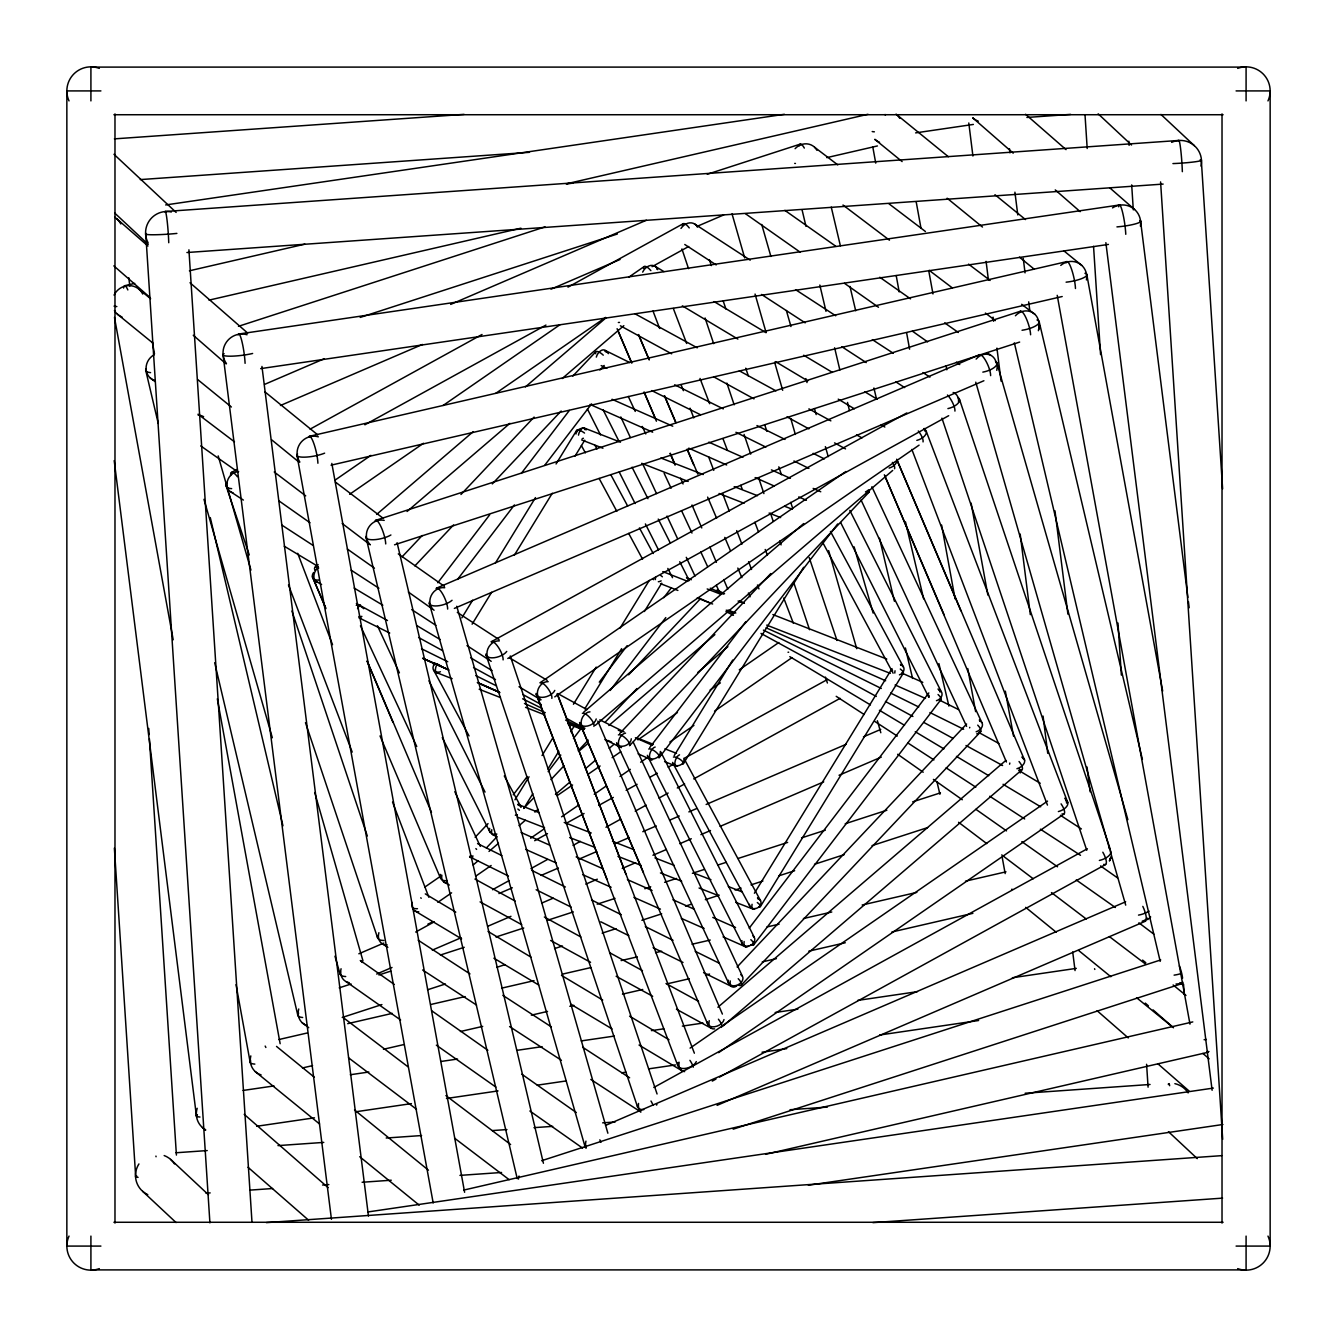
<?xml version="1.0" encoding="UTF-8"?>
<svg xmlns="http://www.w3.org/2000/svg" width="1337" height="1337" viewBox="0 0 1337 1337"><rect width="100%" height="100%" fill="white"/><g stroke="black" fill="none" stroke-linecap="round" stroke-linejoin="round"><path stroke-width="1.5" d="M90.916 1270.15L90.916 1236.09M1246.084 1270.15L1246.084 1236.09M996.8 370.366L997.318 365.954M1038.381 330.69L1039.534 325.727M1038.598 329.687L1039.517 326.345M1109.86 860.025L1110.863 857.117M1109.459 861.011L1110.612 857.886M1109.476 860.493L1111.181 856.967M461.833 617.878L472.663 600.196M495.409 563.044L535.485 497.598M556.058 463.989L576.648 430.38M472.111 624.178L491.598 592.341M514.344 555.189L552.265 493.269M575.01 456.134L584.754 440.207M514.962 799.777L529.034 776.78M542.037 755.555L552.866 737.874M573.439 704.265L596.185 667.113M620.017 628.189L649.264 580.425M524.154 807.849L532.811 793.693M547.986 768.925L558.816 751.244M570.732 731.774L575.06 724.704M584.804 708.777L621.638 648.646M644.384 611.494L661.715 583.183M674.199 755.589L732.693 660.06M683.408 763.644L803.637 567.289M754.402 893.25L891.98 668.6M760.352 906.62L903.327 673.129M437.801 582.748L489.66 514.829M521.28 473.415L569.345 410.476M457.521 579.456L514.444 504.918M544.794 465.159L591.606 403.858M513.258 794.813L527.179 776.596M599.277 682.171L627.103 645.721M663.787 597.689L671.375 587.745M548.153 771.65L560.805 755.071M573.456 738.509L581.043 728.565M610.14 690.477L665.809 617.577M649.698 747.584L745.829 621.688M659.291 757.527L837.647 523.954M749.188 928.179L928.814 692.934M753.734 944.758L940.947 699.585M402.153 556.76L422.241 535.502M460.964 494.506L534.115 417.077M572.838 376.081L595.784 351.798M414.871 565.902L453.594 524.906M492.317 483.91L561.156 411.027M599.878 370.031L604.19 365.469M475.136 837.28L488.038 823.609M628.591 674.817L700.304 598.892M486.401 847.925L496.445 837.296M523.686 808.45L533.73 797.821M550.944 779.588L563.846 765.934M578.186 750.742L588.23 740.113M605.444 721.896L636.997 688.505M619.683 733.545L770.797 573.556M869.033 492.133L629.526 745.695A7.755 2.707 43.4 0 0 625.95 738.592A7.755 2.707 43.4 0 0 618.396 734.915M737.122 966.969L966.601 724.036M741.216 985.202L980.74 731.657M1147.664 919.639L1150.672 916.965M314.947 567.306L318.122 564.598M376.666 514.411L473.164 431.684M525.391 386.928L606.079 317.755M407.083 511.486L509.932 423.328M562.142 378.572L623.844 325.676M583.784 712.069L803.704 523.552M595.232 725.406L892.681 470.44M578.804 751.277L588.297 743.138M608.87 725.506L714.877 634.64M473.164 864.989L477.911 860.928M488.991 851.435L498.484 843.296M519.057 825.664L525.374 820.233M534.867 812.094L538.042 809.386M555.44 794.462L569.679 782.262M585.506 768.691L594.998 760.569M609.237 748.352L613.984 744.291M697.83 672.411L727.896 646.64M717.902 1007.246L1005.859 760.419M723.016 1026.031L1022.053 769.694M334.835 480.284L370.917 455.349M443.099 405.479L559.952 324.741M628.691 277.244L644.167 266.548M349.609 494.322L423.511 443.266M495.676 393.396L605.661 317.404M845.87 471.493L539.981 682.839A9.977 3.326 55.4 0 1 547.552 688.003A9.977 3.326 55.4 0 1 551.847 698.382M554.755 696.878L919.071 445.154M424.815 887.099L440.274 876.42M557.128 795.665L572.604 784.986M588.063 774.307L600.096 765.984M612.129 757.678L620.719 751.745M637.899 739.862L677.424 712.554M710.081 689.992L720.392 682.873M739.294 669.804L778.819 642.495M437.867 902.325L451.605 892.832M475.671 876.203L491.13 865.507M530.655 838.199L544.41 828.706M561.59 816.823L578.787 804.958M594.246 794.262L606.279 785.955M620.017 776.463L630.329 769.327M640.64 762.207L647.526 757.461M669.854 742.018L693.92 725.406M714.543 711.15L791.872 657.72M690.093 1048.108L1047.539 801.114M718.621 1052.637L1064.035 813.966M231.418 472.479L236.9 469.454M310.067 429.16L482.022 334.484M568.008 287.137L683.24 223.68M364.884 424.798L545.981 325.075M652.088 266.665L688.672 246.509M491.414 641.676L906.804 412.949M507.793 658.489L948.685 415.707M534.683 840.706L547.485 833.653M565.768 823.575L584.068 813.498M598.709 805.442L613.332 797.387M626.151 790.334L637.114 784.301M649.916 777.248L657.236 773.221M668.216 767.171L673.698 764.146M684.678 758.112L827.369 679.53M415.707 932.039L434.007 921.962M492.534 889.723L508.996 880.665M530.956 868.582L547.418 859.507M573.021 845.402L580.342 841.374M605.962 827.269L620.585 819.213M635.225 811.158L646.206 805.108M659.007 798.072L668.149 793.025M677.291 787.994L684.611 783.967M693.753 778.919L840.104 698.349M653.826 1087.466L1087.365 848.744M712.287 1081.098L715.947 1079.076M719.607 1077.054L1105.582 864.521M264.559 384.404L324.039 358.834M450.669 304.401L646.373 220.254M280.452 405.495L422.442 344.461M550.978 289.193L620.05 259.495M696.794 226.505L723.668 214.956M436.547 588.146L979.52 354.706M454.363 608.402L983.898 380.744M358.851 953.782L383.803 943.053M427.924 924.084L433.689 921.611M498.918 893.567L512.338 887.785M541.117 875.417L558.398 867.997M579.506 858.922L596.77 851.502M615.956 843.246L629.376 837.48M642.813 831.698L656.25 825.932M669.67 820.149L679.263 816.021M688.856 811.91L696.544 808.601M706.137 804.473L846.187 744.258M863.451 736.837L880.732 729.417M376.666 974.055L392.008 967.453M432.302 950.122L461.081 937.755M487.938 926.207L510.968 916.313M541.669 903.11L553.184 898.163M585.79 884.141L597.305 879.194M622.24 868.465L635.677 862.683M652.941 855.262L666.378 849.496M679.814 843.714L691.313 838.767M700.906 834.639L710.499 830.528M720.091 826.4L823.709 781.861M839.051 775.259L881.267 757.11M605.611 1125.37L1125.654 901.79M717.083 1105.365L1145.341 921.243M976.745 733.896L978.751 733.161M238.471 326.312L545.078 226.872M707.29 174.261L800.261 144.112M360.205 317.421L617.36 234.008M375.68 520.344L1020.566 311.187M394.549 544.794L1019.646 342.071M339.214 987.842L351.113 983.982M378.889 974.974L390.805 971.113M440.408 955.019L464.223 947.298M495.96 937.003L523.753 927.995M547.552 920.274L573.356 911.901M597.171 904.18L615.02 898.397M644.785 888.737L650.735 886.815M664.623 882.303L676.539 878.442M692.399 873.295L704.315 869.434M718.203 864.922L726.141 862.348M738.041 858.488L787.643 842.41M801.548 837.898L825.347 830.177M845.201 823.742L886.866 810.222M912.653 801.866L940.446 792.858M342.239 1017.457L381.914 1004.572M427.556 989.781L445.422 983.982M496.996 967.253L504.935 964.679M554.554 948.585L562.493 946.011M602.168 933.142L616.056 928.647M641.86 920.274L661.698 913.839M685.513 906.118L691.463 904.18M705.351 899.684L719.239 895.172M735.116 890.024L741.066 888.102M750.993 884.877L762.892 881.016M778.769 875.869L794.646 870.721M814.484 864.287L844.249 854.627M872.025 845.619L927.594 827.603M541.652 1160.717L1160.733 959.933M733.177 1129.18L1181.607 983.731M124.608 285.734L134.736 283.394M189.419 270.793L304.886 244.153M566.169 183.888L867.98 114.28M208.99 300.14L520.929 228.192M826.784 157.632L877.423 145.95M309.415 436.297L1066.976 261.567M331.058 465.176L1062.196 296.53M278.815 1039.551L307.176 1033M347.687 1023.657L392.242 1013.379M430.731 1004.505L465.159 996.566M501.626 988.16L534.031 980.673M562.392 974.138L590.753 967.604M621.137 960.584L637.331 956.857M655.565 952.646L661.648 951.242M692.031 944.24L710.265 940.028M766.97 926.959L779.12 924.151M803.437 918.536L831.781 912.001M862.164 904.999L916.864 892.381M965.481 881.167L1005.992 871.824M302.446 1067.962L312.574 1065.622M383.452 1049.278L403.707 1044.598M460.429 1031.512L482.707 1026.381M531.324 1015.167L547.535 1011.424M569.813 1006.293L573.857 1005.357M622.474 994.143L642.729 989.48M667.029 983.865L689.307 978.734M705.518 974.991L709.563 974.055M762.24 961.905L776.413 958.629M808.818 951.159L845.285 942.752M891.863 932.006L972.885 913.321M463.672 1190.097L1192.788 1021.919M765.583 1154.316L1208.33 1052.202M165.654 204.945L784.384 114.297M567.072 183.954L573.255 183.052M915.628 132.881L973.369 124.425M238.788 334.016L1119.453 204.979M260.665 368.628L1108.423 244.42M243.05 1090.457L273.985 1085.928M350.294 1074.747L368.862 1072.023M441.043 1061.461L457.555 1059.038M517.369 1050.28L542.12 1046.654M581.294 1040.905L614.301 1036.075M651.42 1030.626L663.804 1028.822M682.355 1026.097L702.978 1023.072M775.176 1012.493L797.855 1009.168M857.669 1000.41L917.483 991.653M1012.36 977.748L1076.302 968.372M256.721 1126.272L314.479 1117.816M355.726 1111.782L411.412 1103.61M446.474 1098.479L498.032 1090.925M537.223 1085.176L566.103 1080.948M621.789 1072.792L625.917 1072.19M648.595 1068.865L675.419 1064.937M762.04 1052.236L786.791 1048.609M879.596 1035.022L978.6 1020.515M367.742 1211.974L1213.361 1088.084M808.35 1185.234L1222.92 1124.501M114.414 138.864L464.073 114.364M140.268 179.593L529.469 152.318M1026.9 117.455L1070.619 114.38M165.253 211.497L1178.85 140.452M186.913 252.526L1163.123 184.088M175.999 1152.761L207.218 1150.572M277.979 1145.608L323.771 1142.4M386.209 1138.021L421.59 1135.548M492.35 1130.584L506.924 1129.564M533.981 1127.659L552.716 1126.356M602.669 1122.846L615.154 1121.977M789.983 1109.727L827.436 1107.086M1025.161 1093.231L1150.054 1084.474M206.015 1193.206L210.176 1192.905M249.718 1190.131L272.614 1188.526M322.568 1185.033L328.818 1184.582M362.11 1182.259L391.256 1180.22M459.945 1175.39L501.559 1172.482M266.381 1222.62L1221.7 1155.653M872.927 1222.636L1222.586 1198.136M1206.943 1051.584L1208.966 1051.567M90.916 67.101L1246.084 67.101M100.91 90.916L66.85 90.916L66.85 1246.084L100.91 1246.084M1236.09 90.916L1270.15 90.916L1270.15 1246.084L1236.09 1246.084M113.896 114.731L1223.104 114.731M113.896 1222.269L1223.104 1222.269M90.916 1269.899L1246.084 1269.899M734.214 486.635L757.461 495.693M784.585 506.255L792.34 509.28M581.612 439.923L602.937 448.229M641.676 463.321L688.187 481.437M662.768 571.601L687.87 581.411M707.189 588.948L720.71 594.23M738.091 601.015L743.873 603.271M772.853 614.569L886.782 659.057M660.495 583.651L677.876 590.436M697.195 597.973L712.638 604.006M728.097 610.04L735.818 613.048M766.703 625.114L890.292 673.363M637.883 738.275L653.325 744.308M664.907 748.82L676.505 753.349M436.698 672.678L452.157 678.695M479.181 689.257L500.422 697.546M525.541 707.34L544.844 714.894M568.024 723.935L583.467 729.969M664.573 761.622L676.154 766.151M517.87 804.356L539.112 812.645M564.214 822.456L591.238 833.001M612.48 841.291L633.721 849.58M654.963 857.886L674.283 865.423M693.585 872.961L710.966 879.746M728.347 886.531L741.868 891.796M517.519 817.158L544.56 827.703M569.662 837.514L594.764 847.307M617.945 856.348L641.108 865.407M660.428 872.944L681.669 881.233M699.05 888.019L718.353 895.556M735.734 902.341L753.115 909.127M583.885 427.873L620.452 442.179M660.879 457.989L703.212 474.551M719.055 493.487L744.074 503.28M769.093 513.074L780.641 517.586M612.012 399.278L672.745 426.185M708.794 442.163L742.954 457.287M771.416 469.905L790.384 478.312M813.163 488.406L820.751 491.765M590.052 404.442L652.673 432.185M688.722 448.162L726.676 464.975M755.138 477.576L774.106 485.983M798.774 496.913L806.378 500.289M687.485 578.085L691.279 579.773M710.248 588.18L723.534 594.063M740.614 601.633L744.408 603.321M901.907 673.096L922.781 682.338M699.669 598.374L711.05 603.422M726.242 610.157L733.829 613.516M766.084 627.805L885.629 680.767M895.121 684.979L925.488 698.432M618.296 730.203L622.106 731.891M635.409 737.773L652.506 745.344M423.628 658.79L448.213 669.653M478.479 683.023L499.286 692.215M422.876 658.372L447.644 669.336M478.128 682.823L499.085 692.098M521.146 832.516L549.607 845.118M576.163 856.9L602.736 868.666M627.404 879.596L652.072 890.526M672.946 899.768L693.819 909.026M712.788 917.433L735.567 927.51M493.47 835.14L497.28 836.828M525.742 849.446L556.092 862.9M582.665 874.665L611.126 887.267M633.905 897.361L660.461 909.127M681.335 918.385L704.114 928.463M723.083 936.869L745.862 946.964M524.455 703.463L545.295 712.705M568.041 722.782L583.199 729.501M607.834 740.431L611.627 742.102M638.15 753.867L651.42 759.75M422.626 658.289L449.031 670.004M477.309 682.538L499.938 692.583M605.394 350.511L629.71 362.544M674.633 384.789L723.284 408.871M756.959 425.55L785.036 439.438M813.113 453.343L824.344 458.892M601.182 365.586L606.797 368.36M651.721 390.588L700.371 414.671M735.918 432.286L765.867 447.11M793.927 460.998L808.902 468.401M717.083 590.018L724.57 593.728M739.545 601.132L743.272 602.987M939.777 700.254L958.479 709.529M725.974 611.577L733.461 615.287M763.41 630.111L881.3 688.471M890.659 693.101L918.72 706.989M929.95 712.554L963.643 729.233M599.795 719.858L624.128 731.907M359.803 618.212L389.735 633.036M421.556 648.779L447.761 661.748M475.822 675.653L496.411 685.831M522.617 698.8L541.318 708.075M565.651 720.108L584.369 729.384M604.942 739.562L619.917 746.982M477.56 843.58L501.86 855.596M531.758 870.387L565.384 887.016M591.539 899.968L621.287 914.692M645.32 926.591L673.029 940.312M695.207 951.309L719.222 963.208M469.621 856.8L508.428 876.019M536.137 889.757L571.25 907.154M600.814 921.795L628.841 935.666M653.141 947.666L683.023 962.456M703.58 972.634L731.606 986.489M635.008 313.794L697.245 347.821M739.344 370.834L775.945 390.855M808.902 408.871L830.862 420.871M856.499 434.893L861.981 437.901M620.385 325.793L671.642 353.82M713.741 376.833L754.018 398.861M786.958 416.877L808.918 428.876M834.555 442.898L845.536 448.898M978.784 732.492L998.923 743.506M760.987 633.42L876.303 696.46M885.462 701.474L912.92 716.482M923.9 722.481L953.181 738.492M965.999 745.511L1002.6 765.516M557.713 693.569L586.993 709.596M316.117 581.478L321.599 584.486M356.377 603.505L387.496 620.518M418.615 637.532L442.413 650.534M473.532 667.547L495.492 679.564M522.951 694.572L541.268 704.582M566.888 718.587L583.367 727.595M474.953 879.077L515.146 901.038M544.36 917.015L580.91 936.986M609.906 952.846L642.479 970.662M665.993 983.514L698.566 1001.329M443.901 882.086L449.332 885.061M480.083 901.89L521.697 924.636M550.643 940.479L590.57 962.306M616.156 976.294L652.69 996.266M676.438 1009.234L711.15 1028.203M654.963 266.213L663.921 271.578M714.092 301.61L766.068 332.712M803.687 355.224L832.366 372.388M864.621 391.691L877.172 399.211M682.321 305.839L737.874 339.08M775.51 361.608L807.765 380.911M838.232 399.145L854.36 408.804M881.233 424.882L884.827 427.038M1018.694 770.396L1040.203 783.265M789.816 656.651L870.454 704.917M879.412 710.265L904.497 725.289M915.243 731.723L943.922 748.887M956.456 756.391L988.712 775.694M1003.051 784.284L1040.687 806.796M509.564 657.837L547.184 680.349M284.263 546.231L318.306 566.604M354.138 588.063L382.817 605.21M416.86 625.599L440.157 639.537M470.624 657.771L492.133 670.639M519.007 686.733L540.516 699.602M425.3 893.885L455.767 912.118M488.022 931.421L531.023 957.158M561.49 975.392L602.703 1000.059M629.577 1016.153L669.001 1039.751M415.038 910.982L461.633 938.875M493.888 958.178L538.677 984.985M570.932 1004.288L612.145 1028.955M639.036 1045.049L682.037 1070.787M694.371 223.814L750.207 260.147M795.582 289.678L835.709 315.783M872.359 339.631L893.3 353.269M922.965 372.572L929.934 377.118M684.778 244.487L716.181 264.927M761.555 294.458L805.175 322.852M841.809 346.701L866.242 362.594M895.907 381.897L904.631 387.58M1060.442 815.319L1081.382 828.94M836.21 696.326L864.12 714.493M874.599 721.312L897.277 736.069M907.756 742.887L933.928 759.917M946.145 767.873L975.809 787.175M989.764 796.25L1024.66 818.963M1040.37 829.191L1080.497 855.312M457.321 612.413L499.069 639.554M231.201 492.15L243.367 500.071M281.622 524.956L312.925 545.312M351.18 570.197L378.889 588.23M411.712 609.605L435.912 625.348M466.997 645.604L489.459 660.244M418.163 940.195L469.989 973.938M502.812 995.33L551.379 1026.916M582.681 1047.272L629.627 1077.806M382.633 943.989L387.847 947.381M422.626 969.993L476.54 1005.056M509.581 1026.549L561.423 1060.308M590.804 1079.444L640.908 1112.066M879.779 277.244L910.53 298.853M944.674 322.869L958.345 332.478M987.374 352.884L990.801 355.291M745.461 213.703L800.111 252.125M844.516 283.344L878.476 307.259M1100.568 865.941L1117.565 877.908M897.679 754.269L923.198 772.218M933.393 779.404L962.306 799.76M975.91 809.336L1006.527 830.879M1021.836 841.658L1057.55 866.794M1076.252 879.963L1115.359 907.505M398.292 553.902L444.402 586.325M200.767 445.94L238.337 472.345M279.333 501.158L310.067 522.784M360.305 960.501L394.331 984.45M431.734 1010.789L487.855 1050.297M521.865 1074.229L576.297 1112.551M346.199 981.709L400.632 1020.014M436.347 1045.166L495.86 1087.065M529.87 1110.997L582.598 1148.115M784.852 210.36L835.658 246.158M912.352 331.141L927.594 341.871M956.373 362.177L959.765 364.55M347.353 549.056L374.444 568.158M408.32 592.024L432.018 608.736M968.556 264.141L990.132 280.452M1021.635 304.301L1034.922 314.345M842.995 205.029L889.439 240.175M1138.89 922.831L1153.814 934.128M958.579 822.288L986.773 843.63M1001.714 854.928L1033.234 878.777M1051.467 892.581L1086.229 918.987M335.37 482.039L383.401 518.472M150.011 377.769L154.975 381.546M198.043 414.203L234.476 441.845M274.235 471.994L305.705 495.86M342.155 523.486L370.299 544.844M445.889 1095.571L510.6 1144.522M302.078 1022.655L308.73 1027.668M348.539 1057.801L416.526 1109.275M814.617 147.271L837.764 164.869M889.038 203.842L925.421 231.502M929.182 270.325L952.345 287.923M985.419 313.075L995.346 320.613M1109.376 936.585L1145.759 964.228M343.308 1017.641L407.818 1066.675M454.58 1138.188L509.146 1179.669M896.926 114.832L948.351 156.73M994.962 194.701L1025.496 219.569M1064.051 250.988L1081.733 265.394M902.124 161.576L874.816 139.315A16.495 15.726 -50.8 0 0 879.562 142.257M947.131 198.227L982.478 227.039M1019.446 257.155L1033.902 268.938M1142.6 960.1L1145.809 962.724M1173.134 984.985L1185.986 995.447M1025.663 907.338L1056.197 932.223M1078.708 950.54L1110.846 976.729M1136.55 997.686L1173.518 1027.785M139.382 289.577L150.63 298.736M264.726 391.691L317.755 434.893M117.255 314.061L152.619 342.857M197.609 379.507L231.368 407M271.545 439.739L298.853 462M314.345 1077.238L277.377 1047.122A16.495 15.726 -50.8 0 0 276.525 1046.403M354.522 1109.961L428.442 1170.193M255.267 1071.606L319.543 1123.966M359.72 1156.706L419.183 1205.138M328.15 1187.657L244.203 1114.339M202.439 1127.526L205.58 1130.266M248.013 1167.285L308.613 1220.213M1025.529 114.263L1066.04 149.627M1109.643 187.715L1134.561 209.474M1013.212 153.17L972.701 117.806A18.718 18.317 -48.9 0 0 978.283 121.166M1055.261 189.904L1080.179 211.664M1145.291 1003.101L1148.399 1005.825M1153.079 1009.903L1171.764 1026.231M1202.916 1053.439L1209.149 1058.871M1097.125 1010.722L1128.278 1037.93M1157.875 1063.784L1189.028 1090.975M116.82 218.817L147.972 246.025M190.021 282.742L247.663 333.063M113.829 265.879L149.66 297.165M193.263 335.253L225.986 363.814M1160.917 114.43L1194.275 145.616M1098.162 113.829L1131.52 145.014M1168.454 1131.67L1197.267 1158.611M113.963 154.29L176.133 212.416M114.882 213.218L148.24 244.404M170.601 1159.38L208.522 1194.827M142.725 1191.384L176.083 1222.57M1109.125 847.775L1110.011 849.179M830.478 531.457L903.478 667.079M822.84 542.688L891.913 671.04M594.982 445.338L596.97 449.015M610.825 474.752L627.638 506.004M639.437 527.931L653.208 553.501M581.411 445.555L585.355 452.859M599.126 478.445L616.842 511.352M628.708 533.43L642.562 559.167M684.527 759.433L760.502 900.586M672.979 763.394L749.94 906.369M504.283 775.945L521.046 807.113M433.522 669.921L469.036 735.918M849.814 510.383L941.465 692.081M840.655 522.55L928.63 696.928M603.071 409.74L618.964 441.243M632.05 467.198L647.96 498.701M658.239 519.09L670.389 543.19M679.748 561.724L689.09 580.258M587.428 409.005L600.514 434.96M619.215 472.028L635.108 503.548M645.387 523.937L658.489 549.891M667.832 568.426L672.511 577.684M660.745 751.895L754.252 937.254M647.91 756.742L742.353 943.955M428.943 680.851L485.047 792.072M442.28 737.606L489.977 832.132M981.826 722.515L871.874 486.752M861.028 499.954L966.618 726.375M628.273 396.437L635.259 411.428M642.261 426.436L645.771 433.94M664.138 473.298L671.107 488.239M681.536 510.65L691.981 533.062M700.688 551.746L707.657 566.687M716.348 585.355L719.841 592.826M620.803 416.943L630.362 437.483M642.562 463.638L656.517 493.57M667.013 516.065L677.508 538.56M686.265 557.312L695.006 576.063M742.319 976.077L633.237 742.185M617.159 744.174L728.849 983.698M377.418 625.733L399.412 672.879M454.814 791.688L480.317 846.388M360.455 625.8L416.743 746.497M896.977 460.078L1024.61 760.218M884.342 474.785L944.056 614.702M1006.41 762.006L884.944 476.139M638.635 334.918L649.18 359.703M664.589 395.902L675.937 422.576M687.302 449.265L697.864 474.1M707.641 497.113L716.615 518.221M724.771 537.39L730.47 550.811M737.807 568.075L741.885 577.668M748.402 593.01L750.04 596.837M617.092 328.685L631.816 363.179M644.083 391.925L655.748 419.233M670.255 453.26L675.168 464.758M680.633 478.245L683.073 483.977M692.014 505.002L701.775 527.948M709.897 547.067L716.398 562.359M723.718 579.556L727.779 589.116M722.381 1014.064L597.84 721.111M579.64 722.899L643.431 872.392M707.423 1023.507L580.308 724.336M367.224 661.213L431.483 812.344M312.39 576.782L325.476 607.449M380.026 735.935L440.174 877.39M896.826 459.61L960.818 610.725M638.484 334.534L649.113 359.737M664.405 395.752L675.787 422.659M687.084 449.299L693.569 464.607M617.694 330.022L631.415 362.327M644.317 392.71L656.417 421.205M670.138 453.51L674.968 464.908M367.04 661.08L392.944 722.298M313.059 578.219L325.961 608.602M536.221 694.254L606.881 879.044M926.257 431.366L1067.795 802.568M911.851 449.433L1047.456 805.075M673.33 308.479L686.666 343.475M700.02 378.455L709.646 403.707M722.983 438.686L727.428 450.352M740.765 485.331L742.252 489.225M754.853 522.266L758.547 531.976M765.215 549.474L767.438 555.306M783.749 598.057L793.376 623.326M652.991 311.003L659.659 328.484M681.151 384.839L683.374 390.671M690.042 408.169L693.753 417.879M708.577 456.753L713.757 470.357M722.648 493.671L729.317 511.169M736.72 530.605L741.918 544.209M748.586 561.69L751.544 569.462M757.477 585.021L758.965 588.898M557.262 694.204L694.371 1053.205M536.973 695.641L677.742 1065.439M297.7 553.301L332.529 644.651M392.543 802.066L428.859 897.294M288.474 584.971L352.199 752.096M557.278 693.669L625.933 874.248M1110.211 849.129L959.448 399.278M941.933 418.147L1086.747 850.248M709.362 259.662L711.351 265.595M723.25 301.109L725.907 308.997M745.745 368.193L748.386 376.081M764.914 425.4L766.903 431.333M778.803 466.847L781.443 474.735M790.702 502.361L792.691 508.277M809.219 557.596L836.995 640.473M681.92 248.933L688.538 268.653M705.067 317.989L713.657 343.642M726.877 383.101L734.163 404.81M744.074 434.391L750.692 454.129M758.631 477.81L763.912 493.587M770.53 513.324L773.17 521.213M779.789 540.95L781.109 544.894M793.677 582.38L809.553 629.727M825.414 677.09L827.402 683.006M510.266 655.966L657.069 1093.984M486.116 655.097L637.548 1106.919M291.917 611.076L367.307 835.993M226.12 485.899L249.267 554.955M305.471 722.665L377.552 937.722M996.867 362.812L1127.86 819.631M975.759 382.181L1125.704 905.132M761.722 224.449L770.897 256.47M786.373 310.518L790.969 326.529M805.877 378.572L807.013 382.566M814.467 408.587L816.188 414.587M825.364 446.625L828.238 456.619M854.126 546.866L873.128 613.065M732.024 213.82L744.692 257.941M755.054 294.056L765.984 332.161M774.624 362.243L782.68 390.32M790.735 418.397L795.348 434.441M828.639 550.61L856.733 648.679M877.373 720.743L880.816 732.743M456.769 606.263L607.867 1133.208M429.327 603.605L585.021 1146.578M218.198 455.917L250.938 570.114M314.713 792.523L362.962 960.818M203.976 499.336L272.33 737.757M334.952 956.156L340.133 974.188M1039.1 321.381L1142.4 759.416M1014.348 342.857L1160.198 961.37M831.263 207.135L840.371 245.741M849.948 286.385L855.697 310.769M873.913 387.981L876.303 398.142M905.483 521.915L923.633 598.826M938.908 663.587L948.919 706.086M802.15 210.16L805.977 226.354M819.815 285.048L826.015 311.354M834.622 347.787L839.87 370.048M847.508 402.437L849.413 410.526M879.529 538.243L894.386 601.232M905.4 647.977L912.586 678.444M937.036 782.078L939.911 794.278M397.089 542.705L543.424 1163.257M366.121 537.808L517.235 1178.632M210.277 517.586L282.959 825.831M145.817 370.733L158.251 423.461M214.689 662.751L297.9 1015.619M1086.764 274.319L1162.672 691.079M1057.216 295.327L1189.98 1024.142M916.163 201.67L921.009 228.326M928.864 271.378L932.975 293.939M946.061 365.686L946.813 369.797M941.616 525.057L955.069 598.859M967.787 668.567L975.642 711.618M1002.182 857.201L1005.173 873.596M331.827 463.404L464.607 1192.286M433.188 1202.982L297.048 455.7M152.251 341.603L154.49 353.921M217.329 698.816L280.152 1043.729M114.481 317.454L173.192 639.771M236.031 984.667L250.236 1062.681M971.113 503.063L987.859 595.065M1005.34 691.162L1013.53 736.135M1019.479 768.859L1020.231 772.936M872.76 146.752L875.735 163.114M896.208 275.572L899.183 291.917M906.62 332.813L909.595 349.174M1140.545 220.839L1187.874 597.422M1188.409 601.55L1189.178 607.767M1105.866 242.682L1212.124 1090.273M1009.468 148.725L1009.987 152.869M1014.917 192.177L1017.791 214.939M1023.24 258.392L1025.061 272.865M1028.705 301.844L1029.741 310.117M1054.977 510.818L1067.912 614.151M1087.031 767.003L1090.123 791.788M968.79 122.971L972.918 156.028M986.088 261.367L988.411 279.951M993.073 317.136L993.592 321.264M996.934 348.121L1001.079 381.162M1020.181 534.015L1030.326 614.686M1043.061 716.08L1047.74 753.316M1072.709 951.961L1075.048 970.578M261.952 366.438L368.46 1216.035M223.112 355.191L331.442 1219.294M128.787 277.762L129.823 286.034M114.197 460.63L196.455 1116.161M1201.294 160.039L1222.62 488.891M1160.583 181.916L1222.687 1139.325M1128.846 141.187L1129.113 145.349M1131.687 184.907L1133.308 209.876M1183.529 984.116L1184.198 994.527M1085.042 115.216L1087.198 148.507M1093.549 246.326L1100.568 354.556M1117.983 623.042L1121.359 675.085M1146.594 1064.285L1148.082 1087.182M188.918 249.818L251.958 1221.784M145.783 234.242L209.909 1222.87M148.741 728.414L149.142 734.648M149.41 738.809L176.417 1155.084M114.38 848.109L135.706 1176.961M1246.084 66.85L1246.084 100.91M90.916 66.85L90.916 100.91M1222.018 113.896L1222.018 1223.104M114.982 113.896L114.982 1223.104M99.322 1268.629A24.066 24.066 0 0 1 69.023 1236.09M69.023 100.91A24.066 24.066 0 0 1 99.322 68.371M1267.977 1236.09A24.066 24.066 0 0 1 1237.678 1268.629M1237.678 68.371A24.066 24.066 0 0 1 1267.977 100.91M138.079 1177.345A21.225 1.588 -3.7 0 1 136.825 1176.109M1200.175 159.788A21.225 1.588 -3.7 0 1 1195.311 161.76A21.225 1.588 -3.7 0 1 1172.933 163.582M176.885 233.407A21.225 1.588 -3.7 0 1 153.454 234.76A21.225 1.588 -3.7 0 1 146.418 233.524M148.106 242.816A21.225 21.108 -46.9 0 1 171.337 211.981M1171.647 142.357A21.225 21.108 -46.9 0 1 1200.994 166.122M164.969 211.998A21.225 1.471 86 0 1 167.025 219.903A21.225 1.471 86 0 1 168.746 242.716M1178.499 141.338A21.225 1.471 86 0 1 1180.554 148.257A21.225 1.471 86 0 1 1182.343 171.671M164.167 1155.552A21.225 21.108 -46.9 0 1 174.529 1163.942M147.772 1194.643A21.225 21.108 -46.9 0 1 138.931 1163.942M1168.354 1084.541A21.225 1.471 86 0 1 1168.505 1083.672M1169.123 1083.622A21.225 1.471 86 0 1 1169.658 1085.711M155.928 1156.087A21.225 1.471 86 0 1 156.061 1156.756M1174.872 1083.655A21.225 21.108 -46.9 0 1 1188.125 1092.897M199.965 1117.047A18.718 2.858 -7.1 0 1 197.425 1114.64M1139.993 220.505A18.718 2.858 -7.1 0 1 1135.297 223.914A18.718 2.858 -7.1 0 1 1116.947 226.889M252.626 353.469A18.718 2.858 -7.1 0 1 230.365 356.194A18.718 2.858 -7.1 0 1 224.098 353.653M114.748 217.229A18.718 18.317 -48.9 0 1 120.831 223.947M226.454 363.631A18.718 18.317 -48.9 0 1 247.061 334.735M1112.501 207.887A18.718 18.317 -48.9 0 1 1140.411 226.137M238.187 334.868A18.718 2.49 81.7 0 1 241.98 341.67A18.718 2.49 81.7 0 1 245.089 363.33M1118.685 206.8A18.718 2.49 81.7 0 1 1122.395 211.597A18.718 2.49 81.7 0 1 1125.771 234.293M205.631 1129.782A18.718 18.317 -48.9 0 1 197.191 1108.289M1094.552 968.707A18.718 2.49 81.7 0 1 1094.819 969.442M254.832 1064.102A16.495 3.844 -10.3 0 1 250.738 1060.943M116.837 306.557A16.495 3.844 -10.3 0 1 114.063 306.14M1012.376 889.372A16.495 3.844 -10.3 0 1 1011.591 889.306M874.381 131.811A16.495 3.844 -10.3 0 1 872.209 131.544M1206.375 1039.451A16.495 3.844 -10.3 0 1 1204.102 1039.718M1084.942 273.316A16.495 3.844 -10.3 0 1 1083.321 277.912A16.495 3.844 -10.3 0 1 1066.107 282.174M324.624 453.159A16.495 3.844 -10.3 0 1 304.836 457.154A16.495 3.844 -10.3 0 1 297.549 453.945M114.046 295.093A16.495 15.726 -50.8 0 1 142.741 294.056M122.018 316.986A16.495 15.726 -50.8 0 1 114.43 310.568M299.856 462.084A16.495 15.726 -50.8 0 1 318.356 436.831M885.061 114.464A16.495 3.142 77 0 1 885.412 115.216M123.606 288.04A16.495 3.142 77 0 1 127.851 289.945M1060.742 265.394A16.495 15.726 -50.8 0 1 1086.429 279.951M896.074 114.113A16.495 15.726 -50.8 0 1 899.751 118.324M308.713 437.149A16.495 3.142 77 0 1 313.861 443.566A16.495 3.142 77 0 1 317.905 463.237M1066.141 262.821A16.495 3.142 77 0 1 1071.238 268.353A16.495 3.142 77 0 1 1075.466 288.508M261.099 1074.898A16.495 15.726 -50.8 0 1 250.821 1055.912M265.177 1046.069A16.495 3.142 77 0 1 265.862 1047.489M302.647 1017.49A14.54 4.596 -13.3 0 1 298.652 1013.145M150.58 372.622A14.54 4.596 -13.3 0 1 146.251 368.644M795.448 163.465A14.54 4.596 -13.3 0 1 794.713 163.398M1181.123 973.57A14.54 4.596 -13.3 0 1 1174.103 975.141M1036.994 319.961A14.54 4.596 -13.3 0 1 1036.71 325.242A14.54 4.596 -13.3 0 1 1022.036 330.256M390.905 534.984A14.54 4.596 -13.3 0 1 373.808 539.713A14.54 4.596 -13.3 0 1 366.305 536.104M154.908 380.644A14.54 13.353 -52.8 0 1 146.067 368.611A14.54 13.353 -52.8 0 1 154.273 354.706M369.647 544.159A14.54 13.353 -52.8 0 1 368.644 527.396A14.54 13.353 -52.8 0 1 384.204 520.377M799.292 145.8A14.54 3.476 72 0 1 804.322 148.073M1015.401 315.766A14.54 13.353 -52.8 0 1 1031.362 311.972A14.54 13.353 -52.8 0 1 1038.699 326.027M795.097 148.691A14.54 13.353 -52.8 0 1 816.94 150.312M375.079 520.878A14.54 3.476 72 0 1 381.129 527.012A14.54 3.476 72 0 1 385.724 543.925M1019.964 311.722A14.54 3.476 72 0 1 1025.997 317.872A14.54 3.476 72 0 1 1030.61 334.768M306.992 1025.529A14.54 13.353 -52.8 0 1 298.753 1008.984M518.489 1179.05A14.54 13.353 -52.8 0 1 519.04 1176.059M1182.727 982.294A14.54 13.353 -52.8 0 1 1175.992 984.032M1182.593 982.043A14.54 3.476 72 0 1 1179.836 982.929M1179.401 965.916A14.54 3.476 72 0 1 1182.576 978.149M345.698 976.545A12.818 5.097 -16 0 1 340.5 971.865M1149.051 911.099A12.818 5.097 -16 0 1 1138.506 915.11M995.48 361.358A12.818 5.097 -16 0 1 994.778 367.073A12.818 5.097 -16 0 1 982.829 372.121M586.007 1147.781A12.818 5.097 -16 0 1 585.389 1144.255M452.056 600.28A12.818 5.097 -16 0 1 437.283 605.895A12.818 5.097 -16 0 1 429.327 602.101M198.21 415.222A12.818 11.214 -54.9 0 1 203.625 416.726M434.057 610.274A12.818 11.214 -54.9 0 1 431.199 595.617A12.818 11.214 -54.9 0 1 444.753 587.728M976.144 359.101A12.818 11.214 -54.9 0 1 988.127 354.372A12.818 11.214 -54.9 0 1 996.215 363.012M436.129 588.464A12.818 3.593 66.7 0 1 442.931 594.48A12.818 3.593 66.7 0 1 447.661 609.07M979.302 354.84A12.818 3.593 66.7 0 1 986.121 361.425A12.818 3.593 66.7 0 1 990.633 375.63M360.589 960.651A12.818 11.214 -54.9 0 1 362.21 962.456M349.275 982.695A12.818 11.214 -54.9 0 1 341.069 968.757M586.057 1148.015A12.818 11.214 -54.9 0 1 585.957 1141.146M1147.48 918.168A12.818 11.214 -54.9 0 1 1142.132 921.277M599.845 1139.826A12.818 3.593 66.7 0 1 600.948 1142.333M1142.817 906.386A12.818 3.593 66.7 0 1 1146.31 918.051A12.818 3.593 66.7 0 1 1143.519 920.775M383.786 940.479A11.314 5.415 -18.5 0 1 377.686 935.683M231.669 488.64A11.314 5.415 -18.5 0 1 226.688 482.975M1110.88 851.101A11.314 5.415 -18.5 0 1 1099.365 860.443M957.827 397.44A11.314 5.415 -18.5 0 1 958.044 403.306A11.314 5.415 -18.5 0 1 947.916 408.604M657.002 1104.613A11.314 5.415 -18.5 0 1 656.5 1105.047M643.782 1109.677A11.314 5.415 -18.5 0 1 637.465 1105.749M506.74 651.437A11.314 5.415 -18.5 0 1 494.172 657.72A11.314 5.415 -18.5 0 1 486.033 653.91M233.056 492.885A11.314 9.275 -56.9 0 1 227.34 481.236A11.314 9.275 -56.9 0 1 238.638 471.643M491.197 661.364A11.314 9.275 -56.9 0 1 487.838 648.93A11.314 9.275 -56.9 0 1 499.336 640.874M682.438 225.702A11.314 3.526 61.2 0 1 689.24 227.925M230.649 475.471A11.314 3.526 61.2 0 1 237.418 476.724M953.147 392.476A11.314 9.275 -56.9 0 1 958.562 402.019M680.984 228.426A11.314 9.275 -56.9 0 1 697.58 227.14M491.197 641.827A11.314 3.526 61.2 0 1 498.5 647.492A11.314 3.526 61.2 0 1 503.113 659.893M947.465 395.017A11.314 3.526 61.2 0 1 954.936 411.094M387.229 944.925A11.314 9.275 -56.9 0 1 378.889 932.691M640.557 1111.532A11.314 9.275 -56.9 0 1 638.534 1103.426M650.985 1101.019A11.314 3.526 61.2 0 1 653.108 1105.281M1102.824 852.221A11.314 3.526 61.2 0 1 1103.81 864.337M417.478 908.692A9.977 5.565 -20.9 0 1 412.548 907.84M788.68 652.205A9.977 5.565 -20.9 0 1 788.028 652.239M657.035 269.138A9.977 5.565 -20.9 0 1 657.453 269.355M1065.99 800.362A9.977 5.565 -20.9 0 1 1066.876 806.228A9.977 5.565 -20.9 0 1 1058.369 811.576M924.034 428.943A9.977 5.565 -20.9 0 1 925.505 434.809A9.977 5.565 -20.9 0 1 916.831 440.391M696.31 1061.578A9.977 5.565 -20.9 0 1 684.16 1068.514A9.977 5.565 -20.9 0 1 678.243 1062.447M554.788 690.393A9.977 5.565 -20.9 0 1 544.293 697.162A9.977 5.565 -20.9 0 1 536.12 693.435M540.984 699.853A9.977 7.571 -59.1 0 1 538.209 689.056A9.977 7.571 -59.1 0 1 548.187 681.669M643.548 268.47A9.977 3.326 55.4 0 1 650.868 270.626M924.201 428.408A9.977 7.571 -59.1 0 1 925.054 431.283M642.679 272.113A9.977 7.571 -59.1 0 1 650.634 265.461A9.977 7.571 -59.1 0 1 657.654 269.673M918.302 430.982A9.977 3.326 55.4 0 1 923.048 441.912M418.782 911.801A9.977 7.571 -59.1 0 1 412.13 902.425M684.628 1071.622A9.977 7.571 -59.1 0 1 679.129 1062.246M420.754 897.796A9.977 3.326 55.4 0 1 421.205 898.297M1064.753 798.239A9.977 7.571 -59.1 0 1 1066.625 803.119M689.909 1060.341A9.977 3.326 55.4 0 1 693.251 1067.193M1061.093 803.871A9.977 3.326 55.4 0 1 1062.029 813.865M447.277 880.648A8.791 5.565 -23 0 1 440.608 874.415M318.891 580.108A8.791 5.565 -23 0 1 313.627 572.487M619.516 322.418A8.791 5.565 -23 0 1 618.362 322.468M1022.253 757.477A8.791 5.565 -23 0 1 1024.175 763.193A8.791 5.565 -23 0 1 1016.922 768.708M896.726 459.226A8.791 5.565 -23 0 1 889.138 468.1M724.002 1019.563A8.791 5.565 -23 0 1 714.526 1026.766A8.791 5.565 -23 0 1 707.423 1021.852M596.218 718.955A8.791 5.565 -23 0 1 587.628 726.008A8.791 5.565 -23 0 1 579.573 722.498M317.721 582.147A8.791 6.083 -61.3 0 1 313.877 576.013A8.791 6.083 -61.3 0 1 318.44 567.373M584.971 728.264A8.791 6.083 -61.3 0 1 581.595 719.507A8.791 6.083 -61.3 0 1 589.985 711.852M314.83 570.23A8.791 3.042 49.4 0 1 318.674 568.108M582.38 713.289A8.791 3.042 49.4 0 1 590.035 717.869A8.791 3.042 49.4 0 1 593.912 726.426M892.364 462.385A8.791 3.042 49.4 0 1 894.537 468.735M447.343 882.754A8.791 6.083 -61.3 0 1 441.845 875.183M714.593 1028.872A8.791 6.083 -61.3 0 1 709.228 1020.699M1022.12 756.792A8.791 6.083 -61.3 0 1 1022.889 758.564M1009.602 764.196A8.791 6.083 -61.3 0 1 1009.836 763.026M718.42 1019.212A8.791 3.042 49.4 0 1 721.428 1027.384M1019.045 761.522A8.791 3.042 49.4 0 1 1022.487 768.274A8.791 3.042 49.4 0 1 1019.513 769.56M473.064 856.014A7.755 5.465 -25 0 1 470.056 855.964M361.909 616.39A7.755 5.465 -25 0 1 358.834 616.524M717.1 590.971A7.755 5.465 -25 0 1 718.704 591.689M604.959 351.347A7.755 5.465 -25 0 1 608.352 353.636M979.536 720.81A7.755 5.465 -25 0 1 982.26 726.225A7.755 5.465 -25 0 1 976.144 731.774M868.248 490.111A7.755 5.465 -25 0 1 865.49 491.866M740.815 974.723A7.755 5.465 -25 0 1 737.673 984.934A7.755 5.465 -25 0 1 728.364 980.205M631.281 738.793A7.755 5.465 -25 0 1 624.412 745.962A7.755 5.465 -25 0 1 616.574 742.737M361.007 617.778A7.755 4.796 -63.7 0 1 358.834 617.778M357.564 608.619A7.755 4.796 -63.7 0 1 360.455 604.859M621.504 747.617A7.755 4.796 -63.7 0 1 618.78 740.364A7.755 4.796 -63.7 0 1 625.549 733.127M595.667 353.703A7.755 2.707 43.4 0 1 597.355 351.497A7.755 2.707 43.4 0 1 603.271 355.157M356.26 605.343A7.755 2.707 43.4 0 1 363.764 608.703M596.302 357.113A7.755 4.796 -63.7 0 1 601.533 350.311A7.755 4.796 -63.7 0 1 606.614 352.35M869.033 489.894A7.755 2.707 43.4 0 1 868.031 492.484M472.696 857.284A7.755 4.796 -63.7 0 1 469.905 857M736.637 986.004A7.755 4.796 -63.7 0 1 730.236 980.923M475.855 848.611A7.755 2.707 43.4 0 1 476.607 849.396M979.336 719.941A7.755 4.796 -63.7 0 1 980.155 721.195M969.659 727.863A7.755 4.796 -63.7 0 1 969.743 727.361M717.351 590.252A7.755 4.796 -63.7 0 1 718.17 591.489M738.225 978.701A7.755 2.707 43.4 0 1 741.517 984.182A7.755 2.707 43.4 0 1 738.626 985.202M977.731 725.139A7.755 2.707 43.4 0 1 979.453 731.991M496.863 834.054A6.835 5.264 -26.8 0 1 489.643 828.372M687.77 578.904A6.835 5.264 -26.8 0 1 689.274 580.592M939.059 690.176A6.835 5.264 -26.8 0 1 941.916 695.457A6.835 5.264 -26.8 0 1 936.452 700.688M929.031 697.362A6.835 5.264 -26.8 0 1 929.115 695.407M752.932 935.9A6.835 5.264 -26.8 0 1 750.141 945.543A6.835 5.264 -26.8 0 1 741.901 940.579M660.344 751.444A6.835 5.264 -26.8 0 1 654.796 758.647A6.835 5.264 -26.8 0 1 647.375 755.321M652.54 759.75A6.835 3.693 -66.1 0 1 649.698 754.302A6.835 3.693 -66.1 0 1 655.18 747.032M648.679 749.021A6.835 2.323 37.4 0 1 656.216 752.296A6.835 2.323 37.4 0 1 658.874 757.828M495.208 834.957A6.835 3.693 -66.1 0 1 491.765 829.709M748.82 946.011A6.835 3.693 -66.1 0 1 744.141 941.515M937.956 689.073A6.835 3.693 -66.1 0 1 939.861 691.948M686.499 577.768A6.835 3.693 -66.1 0 1 686.867 578.202M750.842 939.677A6.835 2.323 37.4 0 1 753.918 944.173A6.835 2.323 37.4 0 1 750.792 944.724M938.056 694.505A6.835 2.323 37.4 0 1 939.326 699.919M517.402 814.734A6.033 4.98 -28.3 0 1 515.347 815.219M518.171 804.958A6.033 4.98 -28.3 0 1 520.862 806.796M440.441 671.759A6.033 4.98 -28.3 0 1 433.606 670.071A6.033 4.98 -28.3 0 1 435.327 663.369M661.146 580.86A6.033 4.98 -28.3 0 1 658.322 581.729M653.643 579.706A6.033 4.98 -28.3 0 1 653.158 578.754M583.417 438.252A6.033 4.98 -28.3 0 1 582.197 438.62M575.98 433.973A6.033 4.98 -28.3 0 1 580.141 428.793A6.033 4.98 -28.3 0 1 586.442 429.762M900.603 664.924A6.033 4.98 -28.3 0 1 903.979 669.703A6.033 4.98 -28.3 0 1 899.433 674.851M893.099 673.179A6.033 4.98 -28.3 0 1 892.447 670.054M757.628 898.431A6.033 4.98 -28.3 0 1 760.786 904.146A6.033 4.98 -28.3 0 1 754.386 908.709A6.033 4.98 -28.3 0 1 749.405 904.297M683.842 758.246A6.033 4.98 -28.3 0 1 679.697 765.316A6.033 4.98 -28.3 0 1 672.578 762.408M438.001 672.494A6.033 2.774 -68.7 0 1 435.444 670.439A6.033 2.774 -68.7 0 1 437.266 663.937M677.692 765.85A6.033 2.774 -68.7 0 1 675.001 761.906A6.033 2.774 -68.7 0 1 679.53 754.853M576.915 431.767A6.033 1.955 31.5 0 1 578.42 430.029A6.033 1.955 31.5 0 1 584.536 433.071M433.806 665.057A6.033 1.955 31.5 0 1 435.595 663.553A6.033 1.955 31.5 0 1 441.561 666.578M578.503 435.127A6.033 2.774 -68.7 0 1 581.879 428.508A6.033 2.774 -68.7 0 1 585.105 429.795M673.447 757.076A6.033 1.955 31.5 0 1 680.683 759.8A6.033 1.955 31.5 0 1 682.722 764.029M518.054 804.423A6.033 2.774 -68.7 0 1 518.873 805.442M757.494 897.896A6.033 2.774 -68.7 0 1 758.413 899.166M755.121 908.491A6.033 2.774 -68.7 0 1 752.079 904.297M660.829 575.545A6.033 1.955 31.5 0 1 662.367 576.799M517.854 809.052A6.033 1.955 31.5 0 1 519.391 810.306M900.486 664.405A6.033 2.774 -68.7 0 1 901.205 665.174M894.821 673.063A6.033 2.774 -68.7 0 1 895.055 670.79M655.364 579.589A6.033 2.774 -68.7 0 1 655.598 577.317M757.31 902.525A6.033 1.955 31.5 0 1 758.731 906.987M900.286 669.018A6.033 1.955 31.5 0 1 901.706 673.497"/></g></svg>
